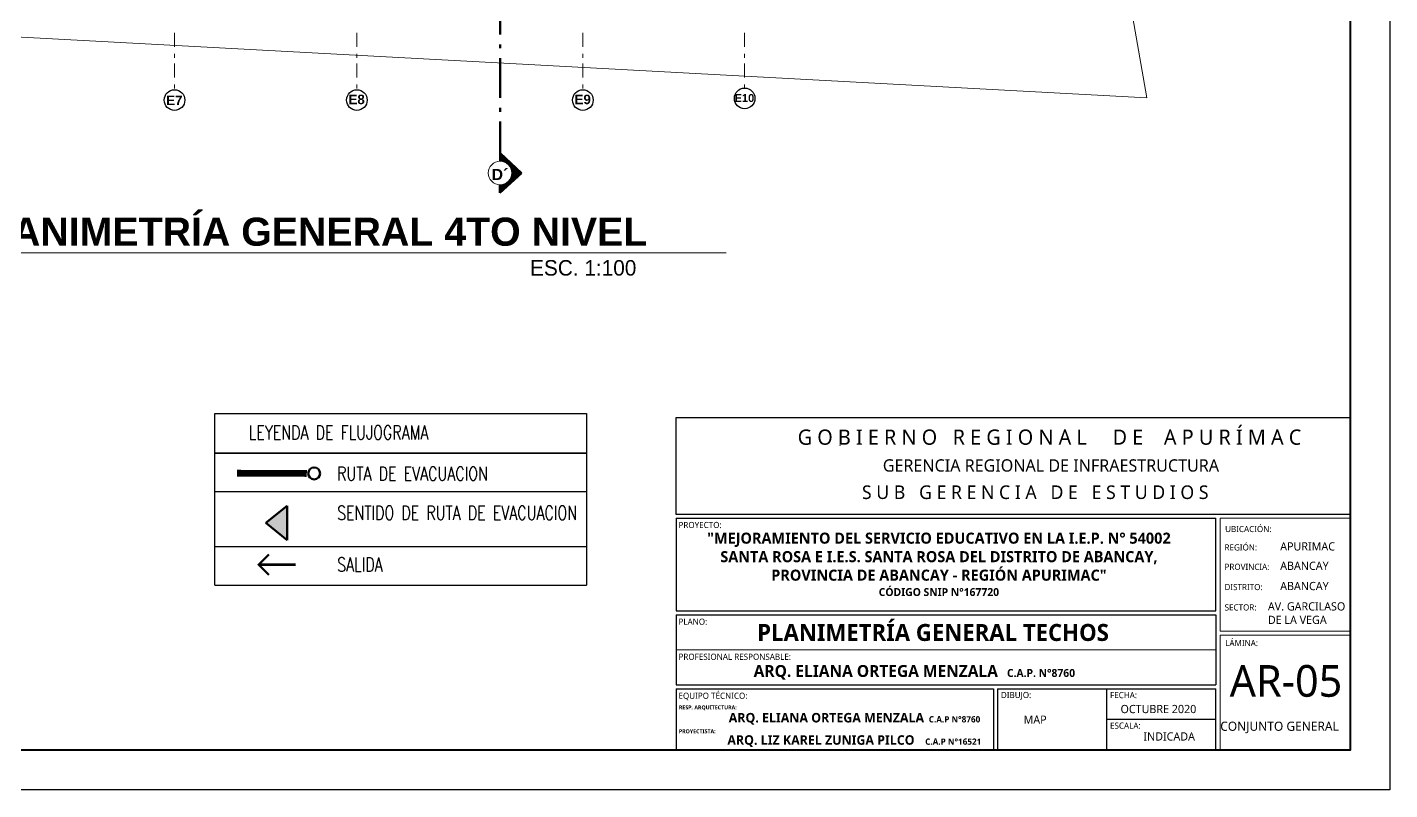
# Model space of a CAD drawing. Header units: metres. Extents: x 27 to 147, y -173 to 8.
# Drawn here: x 112.41 to 146.79, y -81.52 to -62.28 of the extents above; entities that cross this region are included whole.
import ezdxf
from ezdxf.enums import TextEntityAlignment as Align

# ---------------------------------------------------------------- set-up
doc = ezdxf.new("R2010")
doc.units = ezdxf.units.M
for name, pattern in [('1CORTE', [1.5, 1, -0.25, 0, -0.25]), ('ACAD_ISO04W100', [30, 24, -3, 0, -3]), ('Dot & Dashed', [0.670278, 0.352778, -0.176389, 0, -0.141111]), ('HIDDEN2', [0.1875, 0.125, -0.0625])]:
    doc.linetypes.add(name, pattern=pattern)
for name, color, linetype, lineweight in [('1', 7, 'Continuous', 5), ('AA. Proyeccion Corte', 10, '1CORTE', 50), ('CORTE_EJE', 31, 'ACAD_ISO04W100', 80), ('cotas', 7, 'Continuous', 5), ('Cotas varias El', 253, 'Continuous', 13), ('GRAFO 0 BLANCO', 7, 'Continuous', 0), ('GRAFO 4', 7, 'Continuous', 30), ('LINEAS_IND.', 252, 'Continuous', 5), ('Membrete', 250, 'Continuous', 15), ('SG-FLUJOS', 170, 'Continuous', 100), ('TEXTO 1', 7, 'Continuous', 15), ('TEXTOS-SUBTITULO', 7, 'Continuous', 30)]:
    doc.layers.add(name, color=color, linetype=linetype, lineweight=lineweight)
doc.layers.add('EVACUACION', color=7, linetype='Continuous', lineweight=9, true_color=0xd60000)
doc.layers.add('GE-CUAD', color=2, linetype='Continuous')
doc.layers.add('zzzzz impresion', color=142, linetype='Continuous', plot=False)
doc.styles.add('Generales', font='trebuc.ttf', dxfattribs={"height": 0.1})
doc.styles.add('GENERATED_STYLE_1', font='arialbd.ttf')
doc.styles.add('LICHA', font='bgothm.ttf')
doc.styles.add('NOTAS', font='ROMANS.SHX', dxfattribs={"width": 0.75})
doc.styles.add('TURBO_BASS', font='swisseb.ttf')

msp = doc.modelspace()

# ---------------------------------------------------------------- hatches: boundary and pattern name
at = {"layer": '1', "lineweight": 5}
h = msp.add_hatch(dxfattribs=at)
h.set_pattern_fill('_USER,_O', scale=0.02, angle=360, pattern_type=0)
h.set_pattern_definition([(0.373563, (67.972187, -217.067276), (0.000130397, -0.019999575), [])])
h.paths.add_polyline_path([(124.634, -65.955, -0.414214), (124.336, -66.249), (124.334, -66.455), (124.879, -65.957), (124.341, -65.451), (124.339, -65.657, -0.414214)])
at = {"layer": '1', "lineweight": 5, "true_color": 0x939598}
h = msp.add_hatch(dxfattribs=at)
h.set_pattern_fill('_USER,_O', color=252, scale=0.02, angle=360, pattern_type=0)
h.set_pattern_definition([(0.373563, (67.972187, -217.067276), (0.000130397, -0.019999575), [])])
h.paths.add_polyline_path([(124.634, -65.955, -0.414214), (124.336, -66.249), (124.334, -66.455), (124.879, -65.957), (124.341, -65.451), (124.339, -65.657, -0.414214)])
at = {"layer": 'SG-FLUJOS', "lineweight": 50}
msp.add_hatch(color=1, dxfattribs=at).paths.add_polyline_path([(118.965, -74.352), (118.433, -74.783), (118.965, -75.215)])

# ---------------------------------------------------------------- linework, layer by layer
at = {"color": 7}
msp.add_lwpolyline([(26.786, 8.485), (146.786, 8.485), (146.786, -81.515), (26.786, -81.515), (26.786, 8.485)], dxfattribs=at)
at = {"color": 7, "lineweight": 40}
msp.add_lwpolyline([(27.786, 7.485), (145.786, 7.485), (145.786, -80.515), (27.786, -80.515)], close=True, dxfattribs=at)
at = {"layer": '1', "color": 7}
msp.add_circle((124.339, -65.953), 0.296, dxfattribs=at)
msp.add_circle((124.339, -65.953), 0.296, dxfattribs=at)
at = {"layer": 'AA. Proyeccion Corte', "color": 7}
msp.add_line((124.339, -65.657), (124.339, -58.916), dxfattribs=at)
at = {"layer": 'CORTE_EJE', "color": 7, "linetype": 'ACAD_ISO04W100', "ltscale": 0.8}
msp.add_lwpolyline([(124.339, -65.657), (124.341, -65.451), (124.879, -65.957), (124.334, -66.455), (124.336, -66.249)], dxfattribs=at)
msp.add_lwpolyline([(124.339, -65.657), (124.341, -65.451), (124.879, -65.957), (124.334, -66.455), (124.336, -66.249)], dxfattribs=at)
at = {"layer": 'cotas', "color": 7}
msp.add_line((110.42, -67.968), (130.041, -67.968), dxfattribs=at)
at = {"layer": 'Cotas varias El', "linetype": 'Dot & Dashed'}
for p, q in [((116.126, -62.418), (116.126, -63.852)), ((120.727, -62.418), (120.727, -63.852)), ((126.428, -62.418), (126.428, -63.852)), ((130.51, -62.418), (130.51, -63.81))]:
    msp.add_line(p, q, dxfattribs=at)
at = {"layer": 'EVACUACION', "color": 152, "lineweight": 13, "true_color": 0x2776bb, "const_width": 0.0545}
msp.add_lwpolyline([(118.508, -76.093), (118.251, -75.836), (118.508, -75.579)], dxfattribs=at)
at = {"layer": 'EVACUACION', "color": 152, "linetype": 'HIDDEN2', "lineweight": 13, "true_color": 0x2776bb, "const_width": 0.0727}
msp.add_lwpolyline([(119.183, -75.836), (118.251, -75.836)], dxfattribs=at)
at = {"layer": 'GE-CUAD', "color": 7}
for p, q in [((117.139, -73.023), (126.52, -73.023)), ((117.139, -76.354), (117.139, -73.023)), ((126.52, -73.023), (126.52, -76.354)), ((117.139, -73.987), (126.52, -73.987)), ((126.52, -75.389), (117.139, -75.389)), ((117.139, -76.354), (126.52, -76.354))]:
    msp.add_line(p, q, dxfattribs=at)
msp.add_lwpolyline([(117.139, -72.023), (126.52, -72.023), (126.52, -73.023), (117.139, -73.023)], close=True, dxfattribs=at)
at = {"layer": 'GRAFO 0 BLANCO', "color": 7}
msp.add_lwpolyline([(128.571, -2.288), (139.003, -54.576), (139.003, -54.576), (139.003, -54.576), (139.003, -54.576), (139.003, -54.576), (139.003, -54.576), (139.003, -54.576), (139.003, -54.576), (139.003, -54.576), (139.003, -54.576), (140.661, -64.057), (140.661, -64.057), (140.661, -64.057), (140.661, -64.057), (140.661, -64.057), (140.661, -64.057), (88.078, -61.217), (88.078, -71.03), (33.094, -68.411)], dxfattribs=at)
at = {"layer": 'GRAFO 4', "linetype": 'Continuous'}
for centre in [(116.126, -64.112), (120.727, -64.112), (126.428, -64.112), (130.51, -64.07)]:
    msp.add_circle(centre, 0.26, dxfattribs=at)
at = {"layer": 'LINEAS_IND.', "color": 7, "ltscale": 0.5}
msp.add_line((132.906, -72.821, 1.02), (132.926, -72.832, 1.02), dxfattribs=at)
at = {"layer": 'Membrete', "color": 7, "lineweight": 30, "ltscale": 0.5}
for p, q in [((128.784, -74.57), (128.784, -72.125)), ((128.784, -72.125), (145.786, -72.125)), ((145.786, -74.57), (128.784, -74.57)), ((128.784, -74.659), (142.397, -74.659)), ((128.784, -74.659), (128.784, -76.997)), ((128.786, -76.997), (142.397, -76.997)), ((128.786, -77.101), (142.397, -77.101)), ((128.786, -77.101), (128.786, -78.869)), ((142.397, -77.101), (142.397, -78.869)), ((128.786, -78.869), (142.397, -78.869)), ((128.786, -78.969), (136.787, -78.969)), ((128.786, -78.969), (128.786, -80.515)), ((136.787, -78.969), (136.787, -80.515)), ((136.891, -78.969), (142.397, -78.969)), ((136.891, -78.969), (136.891, -80.515)), ((142.397, -79.742), (139.644, -79.742))]:
    msp.add_line(p, q, dxfattribs=at)
at = {"layer": 'Membrete', "color": 7, "lineweight": 20, "ltscale": 0.5}
msp.add_line((145.786, -72.125), (128.784, -72.125), dxfattribs=at)
at = {"layer": 'Membrete', "color": 7, "lineweight": 18, "ltscale": 0.5}
msp.add_line((142.397, -77.985), (128.786, -77.985), dxfattribs=at)
at = {"layer": 'Membrete', "color": 7, "lineweight": 20, "ltscale": 0.5}
msp.add_lwpolyline([(145.786, -74.57), (145.786, -72.125)], dxfattribs=at)
at = {"layer": 'Membrete', "color": 7, "lineweight": 30, "ltscale": 0.5}
for points in [[(142.397, -76.997), (142.397, -74.659)], [(136.891, -80.515), (142.397, -80.515), (142.397, -78.969)], [(139.644, -78.969), (139.644, -80.515)]]:
    msp.add_lwpolyline(points, dxfattribs=at)
at = {"layer": 'Membrete', "color": 7, "lineweight": 18, "ltscale": 0.5}
for points in [[(145.786, -74.659), (142.51, -74.659), (142.51, -77.513), (145.786, -77.513)], [(145.786, -77.613), (142.51, -77.613), (142.51, -80.515), (145.786, -80.515)]]:
    msp.add_lwpolyline(points, close=True, dxfattribs=at)
msp.add_lwpolyline([(128.786, -80.515), (136.787, -80.515)], dxfattribs=at)
at = {"layer": 'SG-FLUJOS', "color": 1, "lineweight": 60, "const_width": 0.173}
msp.add_lwpolyline([(117.702, -73.529), (119.464, -73.533), (119.464, -73.533)], dxfattribs=at)
at = {"layer": 'SG-FLUJOS', "color": 1, "lineweight": 60}
msp.add_circle((119.649, -73.533), 0.15, dxfattribs=at)
at = {"layer": 'zzzzz impresion', "color": 1, "linetype": 'ByBlock', "lineweight": 50}
for p, q in [((118.965, -74.352), (118.433, -74.783)), ((118.965, -74.352), (118.965, -75.215)), ((118.965, -75.215), (118.433, -74.783))]:
    msp.add_line(p, q, dxfattribs=at)

# ---------------------------------------------------------------- texts
at = {"attachment_point": 3, "rotation": 360, "style": 'GENERATED_STYLE_1'}
for s, insert, char_height in [('E7', (116.326, -64), 0.24), ('E8', (120.926, -63.976), 0.24), ('E9', (126.63, -63.976), 0.24), ('E10', (130.752, -63.961), 0.2)]:
    msp.add_mtext(s, dxfattribs=dict(at, insert=insert, char_height=char_height))
at = {"layer": 'GE-CUAD', "color": 7, "char_height": 0.35, "attachment_point": 1, "style": 'NOTAS'}
for s, insert, width in [('LEYENDA DE FLUJOGRAMA', (117.998, -72.328), 6.46076), ('RUTA DE EVACUACION', (120.229, -73.364), 6.42343), ('SENTIDO DE RUTA DE EVACUACION', (120.229, -74.351), 6.42343), ('SALIDA', (120.229, -75.657), 6.42343)]:
    msp.add_mtext(s, dxfattribs=dict(at, insert=insert, width=width))
at = {"layer": 'Membrete', "color": 7, "lineweight": 5, "style": 'Generales'}
for s, height, p in [('G O B I E R N O   R E G I O N A L     D E    A P U R Í M A C   ', 0.384, (131.848, -72.81)), ('GERENCIA REGIONAL DE INFRAESTRUCTURA', 0.31135, (133.996, -73.488)), ('S U B   G E R E N C I A   D E   E S T U D I O S ', 0.34249, (133.47, -74.179))]:
    msp.add_text(s, height=height, dxfattribs=at).set_placement(p)
at = {"layer": 'Membrete', "color": 7, "ltscale": 0.5, "style": 'Generales'}
for s, height, p in [('PROYECTO:', 0.1557, (128.841, -74.912)), ('UBICACIÓN:', 0.1557, (142.632, -75.014)), ('REGIÓN:', 0.1557, (142.617, -75.478)), ('APURIMAC', 0.2076, (144.022, -75.478)), ('PROVINCIA:', 0.1557, (142.617, -75.968)), ('ABANCAY', 0.2076, (144.022, -75.968)), ('ABANCAY', 0.2076, (144.022, -76.478)), ('DISTRITO:', 0.1557, (142.617, -76.478)), ('SECTOR: ', 0.1557, (142.62, -76.992)), ('AV. GARCILASO  ', 0.20757, (143.712, -76.992)), ('PLANO:', 0.1557, (128.841, -77.353)), ('DE LA VEGA', 0.2076, (143.711, -77.333)), ('LÁMINA:', 0.1557, (142.635, -77.89)), ('PROFESIONAL RESPONSABLE:', 0.15568, (128.841, -78.237)), ('AR-05', 0.8, (142.747, -79.169)), ('EQUIPO TÉCNICO:', 0.15568, (128.841, -79.221)), ('DIBUJO:', 0.1557, (136.976, -79.202)), ('FECHA:', 0.1557, (139.729, -79.204)), ('OCTUBRE 2020', 0.20757, (139.993, -79.582)), ('MAP', 0.2076, (137.548, -79.85)), ('ESCALA:', 0.1557, (139.729, -79.975)), ('INDICADA', 0.2076, (140.571, -80.274)), ('CONJUNTO GENERAL', 0.23149, (142.51, -80.028))]:
    msp.add_text(s, height=height, dxfattribs=at).set_placement(p)
at = {"layer": 'Membrete', "color": 7, "ltscale": 0.5, "attachment_point": 1, "style": 'Generales'}
for s, insert, char_height, width in [('\\pxqc;{\\fTrebuchet MS|b1|i0|c0|p34;\\H0.6891x;"MEJORAMIENTO DEL SERVICIO EDUCATIVO EN LA I.E.P. N° 54002 \\PSANTA ROSA E I.E.S. SANTA ROSA DEL DISTRITO DE ABANCAY, \\PPROVINCIA DE ABANCAY - REGIÓN APURIMAC"\\H1.4512x;\\P\\H0.49222x;CÓDIGO SNIP N°167720}', (128.561, -75.027), 0.406329, 13.70098), ('{\\fTrebuchet MS|b1|i0|c0|p34;PLANIMETRÍA GENERAL TECHOS}', (130.826, -77.332), 0.4289, 13.24789), ('{\\fTrebuchet MS|b1|i0|c0|p34;\\H0.88598x;ARQ. ELIANA ORTEGA MENZALA\\H1.1287x;  \\H0.59065x;C.A.P. N°8760}', (130.738, -78.369), 0.338607, 10.53891), ('{\\fTrebuchet MS|b1|i0|c0|p34;RESP. ARQUITECTURA:}', (128.85, -79.388), 0.1, 1.74895), ('{\\fTrebuchet MS|b1|i0|c0|p34;\\H1.0054x;ARQ. ELIANA ORTEGA MENZALA\\H0.73511x;  \\H0.89565x;C.A.P N°8760}', (130.108, -79.577), 0.238702, 8.57843), ('{\\fTrebuchet MS|b1|i0|c0|p34;PROYECTISTA:}', (128.85, -79.991), 0.1, 1.74895), ('\\pxt8;{\\fTrebuchet MS|b1|i0|c0|p34;\\H1.0054x;ARQ. LIZ KAREL ZUNIGA PILCO\\H0.6584x;     C.A.P N°16521}', (130.074, -80.14), 0.238702, 8.20559)]:
    msp.add_mtext(s, dxfattribs=dict(at, insert=insert, char_height=char_height, width=width))
at = {"layer": 'TEXTO 1', "color": 7, "ltscale": 0.05, "style": 'LICHA'}
msp.add_text('ESC. 1:100', height=0.392, dxfattribs=at).set_placement((125.097, -68.542))
at = {"layer": 'TEXTOS-SUBTITULO', "style": 'TURBO_BASS'}
msp.add_text('D´', height=0.2831, rotation=360, dxfattribs=at).set_placement((124.337, -66.132), align=Align.CENTER)
msp.add_text('PLANIMETRÍA GENERAL 4TO NIVEL', height=0.70977, dxfattribs=at).set_placement((110.759, -67.788))

doc.saveas('drawing.dxf')
